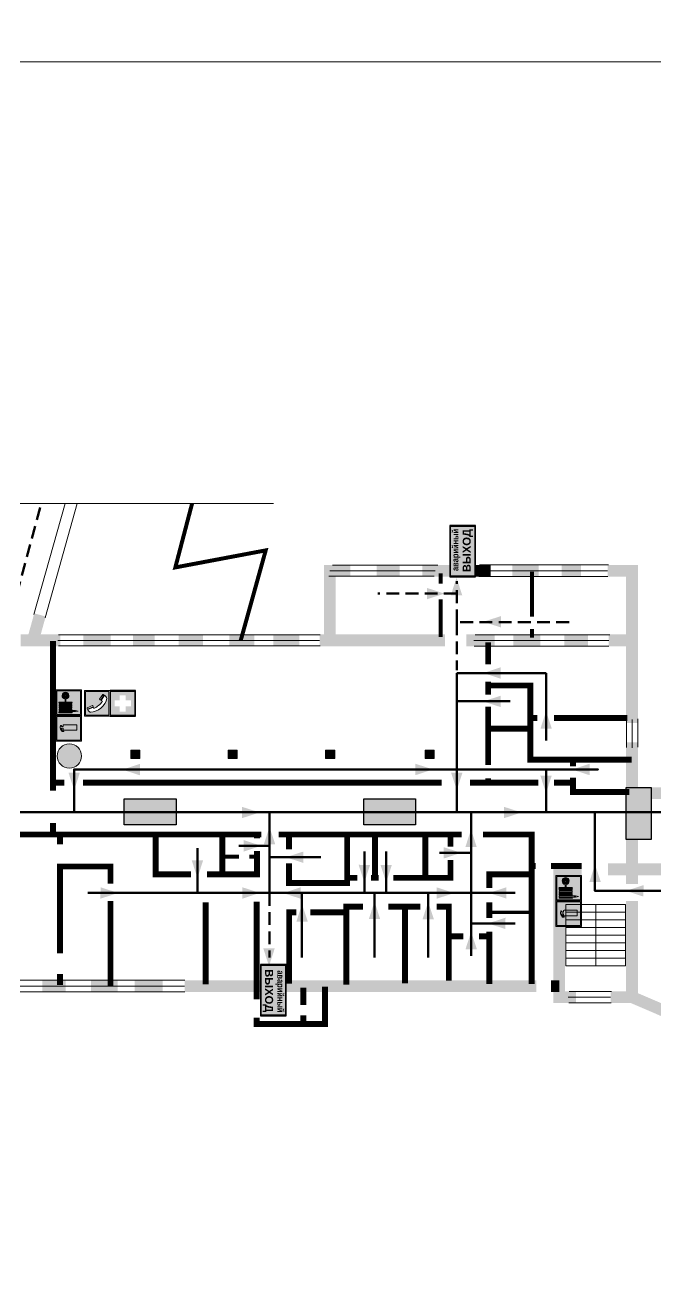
# Model space of a CAD drawing. Header units: millimetres. Extents: x 13114 to 67229, y 22859 to 38520.
# Drawn here: x 20548 to 20745, y 35961.5 to 36354.6 of the extents above; entities that cross this region are included whole.
import ezdxf

# ---------------------------------------------------------------- set-up
doc = ezdxf.new("R2010")
doc.units = ezdxf.units.MM
doc.linetypes.add('{ Wide Dash }', pattern=[12, 4, -2, 4, -2])
doc.layers.add('План_Штампы', color=7, linetype='Continuous')
doc.styles.add('обычный', font='arial.ttf')

# ---------------------------------------------------------------- blocks, each defined once
blk = doc.blocks.new('A$C32E8229D')
at = {"true_color": 0xffffff}
blk.add_hatch(color=7, dxfattribs=at).paths.add_polyline_path([(0, 0), (0, -8), (16, -8), (16, 0)])
h = blk.add_hatch(color=126)
h.paths.add_polyline_path([(0.2, -0.2), (15.8, -0.2), (15.8, -7.8), (0.2, -7.8)])
h.paths.add_polyline_path([(13.49, -2.05), (12.08, -2.05), (11.37, -2.63, 0.162397), (11.29, -2.84), (11.29, -3.63), (10.35, -3.63), (10.35, -4.05), (11.68, -4.05), (11.68, -3.48), (12.26, -4.28), (11.29, -5.1), (11.29, -6.78), (11.85, -6.78), (11.85, -5.44), (12.8, -4.64), (12.8, -5.94), (14.46, -5.94), (14.46, -5.39), (13.45, -5.39), (13.45, -3.97), (12.46, -2.59), (13.15, -2.59), (13.69, -3.34), (14.18, -3)], flags=16)
h.paths.add_polyline_path([(10.74, -1.82, 1), (11.8, -1.82, 1)], flags=16)
h.paths.add_polyline_path([(9.39, -3.59), (5.99, -3.59), (6.56, -3.03), (5.91, -3.03), (5.1, -3.83), (5.91, -4.64), (6.56, -4.64), (5.99, -4.09), (9.39, -4.09)], flags=16)
h.paths.add_polyline_path([(4.29, -1.08), (1.72, -1.08), (1.72, -6.6), (4.29, -6.6)], flags=16)
at = {"color": 126}
blk.add_lwpolyline([(16, -8), (0, -8), (0, 0), (16, 0)], close=True, dxfattribs=at)
blk = doc.blocks.new('A$C7B8C2D5B')
at = {"lineweight": 0}
h = blk.add_hatch(color=5, dxfattribs=at)
h.dxf.hatch_style = 1
h.paths.add_polyline_path([(1.4, -3.02, 1), (-2.11, -3.02, 1)])
at = {"color": 5, "lineweight": 0}
blk.add_circle((-0.36, -3.02), 1.75, dxfattribs=at)
blk = doc.blocks.new('A$C41C009D9')
at = {"true_color": 0xffffff}
blk.add_hatch(color=7, dxfattribs=at).paths.add_polyline_path([(0, 8), (-16, 8), (-16, 0), (0, 0)])
h = blk.add_hatch(color=126)
h.dxf.hatch_style = 1
h.paths.add_polyline_path([(-15.8, 7.8), (-15.8, 0.2), (-0.2, 0.2), (-0.2, 7.8)])
at = {"color": 126}
for points in [[(-16, 0), (0, 0), (0, 8), (-16, 8)], [(-16, 0), (0, 0), (0, 8), (-16, 8)], [(-15.8, 7.8), (-0.2, 7.8), (-0.2, 0.2), (-15.8, 0.2)]]:
    blk.add_lwpolyline(points, close=True, dxfattribs=at)
at = {"color": 7, "true_color": 0xffffff, "insert": (-15.8, 7.3), "char_height": 2.5, "width": 15.5999, "attachment_point": 1, "style": 'обычный'}
blk.add_mtext('\\pi1.6133;{\\fArial|b1|i0|c204|p34;\\H0.8x;\\W0.8;аварийный\\H1.25x;\\W1;\\P\\pi1.2327;ВЫХОД}', dxfattribs=at)
blk = doc.blocks.new('A$C18900ED3')
h = blk.add_hatch(color=126)
h.paths.add_polyline_path([(-0.18, -0.18), (-7.02, -0.18), (-7.02, -7.02), (-0.18, -7.02)])
h.paths.add_polyline_path([(-5.89, -4.46), (-5.89, -2.77), (-4.46, -2.77), (-4.46, -1.31), (-2.77, -1.31), (-2.77, -2.77), (-1.33, -2.77), (-1.33, -4.46), (-2.77, -4.46), (-2.77, -5.89), (-4.46, -5.89), (-4.46, -4.46)], flags=16)
at = {"color": 126}
for p, q in [((-7.2, 0), (-7.2, -7.2)), ((0, 0), (-7.2, 0)), ((0, -7.2), (0, 0)), ((-7.02, -7.02), (-7.02, -0.18)), ((-7.02, -0.18), (-0.18, -0.18)), ((-0.18, -0.18), (-0.18, -7.02)), ((-0.18, -7.02), (-7.02, -7.02)), ((-7.2, -7.2), (0, -7.2))]:
    blk.add_line(p, q, dxfattribs=at)
blk = doc.blocks.new('A$C456E1F9C')
at = {"lineweight": 5}
h = blk.add_hatch(color=242, dxfattribs=at)
h.paths.add_polyline_path([(0.51, -1.47), (0.51, -13.26), (12.29, -13.26), (12.29, -1.47)])
h.paths.add_polyline_path([(5.42, -4.95, -0.254479), (4.78, -5.4), (3.52, -2.53, -0.209735), (4.23, -2.4)], flags=16)
h.paths.add_polyline_path([(8.53, -8.6), (10.87, -10.17), (10.54, -10.76), (8.03, -9.13, -0.192251)], flags=16)
h.paths.add_polyline_path([(4.61, -5.49, 0.005518), (3.87, -5.72, 0.128647), (7.49, -10.01, 0.00809), (7.83, -9.33), (10.47, -10.97, -0.16736), (8.99, -12.25, -0.327862), (1.95, -3.95, -0.166952), (3.36, -2.62)], flags=16)
at = {"color": 242, "lineweight": 5}
for p, q in [((0, -13.77), (0, -0.97)), ((12.8, -0.97), (0, -0.97)), ((4.61, -5.49), (3.36, -2.62)), ((3.52, -2.53), (4.78, -5.4)), ((4.23, -2.4), (5.42, -4.95)), ((12.8, -13.77), (12.8, -0.97)), ((7.83, -9.33), (10.47, -10.97)), ((8.03, -9.13), (10.54, -10.76)), ((10.81, -10.12), (8.53, -8.6)), ((10.54, -10.76), (10.8, -10.3)), ((10.8, -10.3), (10.81, -10.12)), ((0, -13.77), (12.8, -13.77))]:
    blk.add_line(p, q, dxfattribs=at)
blk.add_lwpolyline([(0.51, -1.47), (12.29, -1.47), (12.29, -13.26), (0.51, -13.26)], close=True, dxfattribs=at)
for centre, radius, start, end in [((4.59, -5.34), 2.99, 114.28453, 152.19739), ((11.12, -3.31), 9.19, 183.99153, 256.60086), ((4.02, -3.27), 0.891, 76.32839, 123.70924), ((14.98, -39.1), 35.17, 107.14873, 108.41345), ((13.86, -0.94), 11.08, 205.55365, 234.87622), ((4.68, -4.59), 0.824, 276.9621, 334.07228), ((-13.31, 0.8), 23.44, 332.54871, 334.40268), ((8.94, -9.5), 0.989, 114.40924, 157.93883), ((7.87, -9.46), 3, 291.92908, 329.9329)]:
    blk.add_arc(centre, radius, start, end, dxfattribs=at)
blk = doc.blocks.new('A$C3AD82952')
at = {"true_color": 0xf5f5ff}
h = blk.add_hatch(color=7, dxfattribs=at)
h.dxf.hatch_style = 1
h.paths.add_polyline_path([(8.21, 8.73, 0.414214), (7.89, 9.05), (7.22, 9.05), (7.22, 9.92), (7.59, 9.92, 1), (7.57, 10.36), (7.22, 10.36), (7.22, 10.6), (6.43, 10.6), (6.43, 10.36), (6.01, 10.36), (4.74, 9.59), (4.74, 8.69), (4.98, 8.73), (4.98, 9.26), (6.12, 9.91), (6.43, 9.91), (6.43, 9.05), (5.76, 9.05, 0.414214), (5.44, 8.73), (5.44, 2.2), (8.21, 2.2)], flags=0)
h.paths.add_polyline_path([(12.8, 12.8), (0, 12.8), (0, 0), (12.8, 0)])
h.paths.add_polyline_path([(0.51, 12.29), (12.29, 12.29), (12.29, 0.51), (0.51, 0.51)], flags=16)
h.paths.add_polyline_path([(4.74, 9.59), (6.01, 10.36), (6.43, 10.36), (6.43, 10.6), (7.22, 10.6), (7.22, 10.36), (7.59, 10.36, -0.94586), (7.59, 9.92), (7.22, 9.92), (7.22, 9.05), (7.89, 9.05, -0.414214), (8.21, 8.73), (8.21, 2.2), (5.44, 2.2), (5.44, 8.73, -0.414214), (5.76, 9.05), (6.43, 9.05), (6.43, 9.91), (6.12, 9.91), (4.98, 9.26), (4.98, 8.73), (4.74, 8.69)], flags=0)
h = blk.add_hatch(color=242)
h.dxf.hatch_style = 1
h.paths.add_polyline_path([(12.29, 12.29), (0.51, 12.29), (0.51, 0.51), (12.29, 0.51)])
h.paths.add_polyline_path([(4.74, 8.69), (4.74, 9.59), (6.01, 10.36), (6.43, 10.36), (6.43, 10.6), (7.22, 10.6), (7.22, 10.36), (7.59, 10.36, -0.94586), (7.59, 9.92), (7.22, 9.92), (7.22, 9.05), (7.89, 9.05, -0.414214), (8.21, 8.73), (8.21, 2.2), (5.44, 2.2), (5.44, 8.73, -0.414214), (5.76, 9.05), (6.43, 9.05), (6.43, 9.91), (6.12, 9.91), (4.98, 9.26), (4.98, 8.73)], flags=16)
h = blk.add_hatch(color=7, dxfattribs=at)
h.dxf.hatch_style = 1
h.paths.add_polyline_path([(8.21, 8.73, 0.414214), (7.89, 9.05), (7.22, 9.05), (7.22, 9.92), (7.59, 9.92, 1), (7.57, 10.36), (7.22, 10.36), (7.22, 10.6), (6.43, 10.6), (6.43, 10.36), (6.01, 10.36), (4.74, 9.59), (4.74, 8.69), (4.98, 8.73), (4.98, 9.26), (6.12, 9.91), (6.43, 9.91), (6.43, 9.05), (5.76, 9.05, 0.414214), (5.44, 8.73), (5.44, 2.2), (8.21, 2.2)])
at = {"color": 242, "lineweight": 5}
for p, q in [((0, 0), (0, 12.8)), ((0, 12.8), (12.8, 12.8)), ((12.8, 0), (12.8, 12.8)), ((6.01, 10.36), (4.74, 9.59)), ((4.74, 9.59), (4.74, 8.69)), ((4.74, 8.69), (4.98, 8.73)), ((4.98, 9.26), (6.12, 9.91)), ((4.98, 8.73), (4.98, 9.26)), ((5.44, 2.2), (5.44, 8.73)), ((5.76, 9.05), (6.43, 9.05)), ((6.01, 10.36), (6.43, 10.36)), ((6.12, 9.91), (6.43, 9.91)), ((7.22, 10.6), (6.43, 10.6)), ((6.43, 10.6), (6.43, 10.36)), ((6.43, 9.91), (6.43, 9.05)), ((7.22, 10.36), (7.22, 10.6)), ((7.59, 10.36), (7.22, 10.36)), ((7.22, 9.05), (7.22, 9.92)), ((7.59, 9.92), (7.22, 9.92)), ((7.89, 9.05), (7.22, 9.05)), ((8.21, 2.2), (8.21, 8.73)), ((0, 0), (12.8, 0)), ((5.44, 2.2), (8.21, 2.2))]:
    blk.add_line(p, q, dxfattribs=at)
blk.add_lwpolyline([(0.51, 12.29), (12.29, 12.29), (12.29, 0.51), (0.51, 0.51)], close=True, dxfattribs=at)
for centre, radius, start, end in [((5.76, 8.73), 0.32, 90, 180), ((7.58, 10.14), 0.223, 273.18746, 86.81254), ((7.89, 8.73), 0.32, 0, 90)]:
    blk.add_arc(centre, radius, start, end, dxfattribs=at)
blk = doc.blocks.new('A$C37112FD5')
at = {"true_color": 0xf5f5ff}
h = blk.add_hatch(color=7, dxfattribs=at)
h.dxf.hatch_style = 1
h.paths.add_polyline_path([(12.8, -7.4), (0, -7.4), (0, -20.2), (12.8, -20.2)])
h.paths.add_polyline_path([(12.29, -7.91), (12.29, -19.69), (0.51, -19.69), (0.51, -7.91)], flags=16)
h.paths.add_polyline_path([(4.98, -9.04, -0.42597), (5.17, -9.22), (5.17, -12.25), (5.17, -15.29, -0.432244), (4.98, -15.47), (4.83, -15.47, -0.42597), (4.64, -15.29), (4.64, -12.25), (4.64, -9.22, -0.432244), (4.83, -9.04)], flags=0)
h.paths.add_polyline_path([(4.28, -9.22), (4.28, -12.25), (4.28, -15.29, -0.432244), (4.09, -15.47), (3.94, -15.47, -0.42597), (3.75, -15.29), (3.75, -12.25), (3.75, -9.22, -0.432244), (3.94, -9.04), (4.09, -9.04, -0.42597)], flags=0)
h.paths.add_polyline_path([(5.72, -9.04), (5.87, -9.04, -0.42597), (6.06, -9.22), (6.06, -12.25), (6.06, -15.29, -0.432244), (5.87, -15.47), (5.72, -15.47, -0.42597), (5.53, -15.29), (5.53, -12.25), (5.53, -9.22, -0.432244)], flags=0)
h.paths.add_polyline_path([(6.42, -8.9), (6.5, -8.9, -0.42597), (6.69, -9.08), (6.69, -12.03), (8.21, -12.03, -15.824349), (8.21, -12.47), (6.69, -12.47), (6.69, -15.42, -0.432244), (6.5, -15.6), (6.42, -15.6)], flags=0)
h.paths.add_polyline_path([(3.39, -9.22), (3.39, -12.25), (3.39, -15.29, -0.432244), (3.2, -15.47), (3.05, -15.47, -0.42597), (2.85, -15.29), (2.85, -12.25), (2.85, -9.22, -0.432244), (3.05, -9.04), (3.2, -9.04, -0.42597)], flags=0)
h.paths.add_polyline_path([(2.5, -9.22), (2.5, -16.71), (1.96, -16.71), (1.96, -9.22, -0.432244), (2.15, -9.04), (2.31, -9.04, -0.42597)], flags=0)
h.paths.add_polyline_path([(1.61, -8.9), (1.61, -15.6), (1.57, -15.6, -0.42597), (1.37, -15.42), (1.37, -12.03), (1.37, -9.09, -0.432244), (1.57, -8.9)], flags=0)
h.paths.add_polyline_path([(9.76, -10.81), (9.76, -12.03), (8.49, -12.03, -0.336371)], flags=0)
h.paths.add_polyline_path([(8.49, -12.47), (9.76, -12.47), (9.76, -13.7, -0.336371)], flags=0)
h.paths.add_polyline_path([(10.11, -10.81, -0.336371), (11.38, -12.03), (10.11, -12.03)], flags=0)
h.paths.add_polyline_path([(10.11, -12.47), (11.38, -12.47, -0.336371), (10.11, -13.7)], flags=0)
h.paths.add_polyline_path([(2.5, -16.84), (2.5, -17.05), (1.97, -17.05), (1.97, -16.84)], flags=0)
h.paths.add_polyline_path([(2.5, -17.24, -0.033778), (2.24, -18.6, -0.033778), (1.97, -17.24)], flags=0)
h = blk.add_hatch(color=242)
h.dxf.hatch_style = 1
h.paths.add_polyline_path([(12.29, -7.91), (0.51, -7.91), (0.51, -19.69), (12.29, -19.69)])
h.paths.add_polyline_path([(6.42, -15.6), (6.42, -8.9), (6.5, -8.9, -0.42597), (6.69, -9.08), (6.69, -12.03), (8.21, -12.03, -15.824349), (8.21, -12.47), (6.69, -12.47), (6.69, -15.42, -0.432244), (6.5, -15.6)], flags=16)
h.paths.add_polyline_path([(5.87, -15.47), (5.72, -15.47, -0.42597), (5.53, -15.29), (5.53, -12.25), (5.53, -9.22, -0.432244), (5.72, -9.04), (5.87, -9.04, -0.42597), (6.06, -9.22), (6.06, -12.25), (6.06, -15.29, -0.432244)], flags=16)
h.paths.add_polyline_path([(4.98, -15.47), (4.83, -15.47, -0.42597), (4.64, -15.29), (4.64, -12.25), (4.64, -9.22, -0.432244), (4.83, -9.04), (4.98, -9.04, -0.42597), (5.17, -9.22), (5.17, -12.25), (5.17, -15.29, -0.432244)], flags=16)
h.paths.add_polyline_path([(4.09, -15.47), (3.94, -15.47, -0.42597), (3.75, -15.29), (3.75, -12.25), (3.75, -9.22, -0.432244), (3.94, -9.04), (4.09, -9.04, -0.42597), (4.28, -9.22), (4.28, -12.25), (4.28, -15.29, -0.432244)], flags=16)
h.paths.add_polyline_path([(3.2, -15.47), (3.05, -15.47, -0.42597), (2.85, -15.29), (2.85, -12.25), (2.85, -9.22, -0.432244), (3.05, -9.04), (3.2, -9.04, -0.42597), (3.39, -9.22), (3.39, -12.25), (3.39, -15.29, -0.432244)], flags=16)
h.paths.add_polyline_path([(2.5, -17.05), (1.97, -17.05), (1.97, -16.84), (2.5, -16.84)], flags=16)
h.paths.add_polyline_path([(2.5, -17.24, -0.033778), (2.24, -18.6, -0.033778), (1.97, -17.24)], flags=16)
h.paths.add_polyline_path([(2.5, -16.71), (1.96, -16.71), (1.96, -9.22, -0.432244), (2.15, -9.04), (2.31, -9.04, -0.42597), (2.5, -9.22)], flags=16)
h.paths.add_polyline_path([(1.61, -15.6), (1.57, -15.6, -0.42597), (1.37, -15.42), (1.37, -12.03), (1.37, -9.09, -0.432244), (1.57, -8.9), (1.61, -8.9)], flags=16)
h.paths.add_polyline_path([(8.49, -12.47), (9.76, -12.47), (9.76, -13.7, -0.336371)], flags=0)
h.paths.add_polyline_path([(10.11, -13.7), (10.11, -12.47), (11.38, -12.47, -0.336371)], flags=0)
h.paths.add_polyline_path([(8.49, -12.03, -0.336371), (9.76, -10.81), (9.76, -12.03)], flags=0)
h.paths.add_polyline_path([(10.11, -12.03), (10.11, -10.81, -0.336371), (11.38, -12.03)], flags=0)
h = blk.add_hatch(color=7, dxfattribs=at)
h.dxf.hatch_style = 1
h.paths.add_polyline_path([(1.61, -8.9), (1.57, -8.9, 0.432244), (1.37, -9.09), (1.37, -12.03), (1.37, -15.42, 0.42597), (1.57, -15.6), (1.61, -15.6)])
h.paths.add_polyline_path([(2.5, -9.22, 0.42597), (2.31, -9.04), (2.15, -9.04, 0.432244), (1.96, -9.22), (1.96, -16.71), (2.5, -16.71)])
h.paths.add_polyline_path([(2.5, -16.84), (1.97, -16.84), (1.97, -17.05), (2.5, -17.05)])
h.paths.add_polyline_path([(2.5, -17.24), (1.97, -17.24, 0.033778), (2.24, -18.6, 0.033778)])
h.paths.add_polyline_path([(3.39, -12.25), (3.39, -9.22, 0.42597), (3.2, -9.04), (3.05, -9.04, 0.432244), (2.85, -9.22), (2.85, -12.25), (2.85, -15.29, 0.42597), (3.05, -15.47), (3.2, -15.47, 0.432244), (3.39, -15.29)])
h.paths.add_polyline_path([(4.28, -12.25), (4.28, -9.22, 0.42597), (4.09, -9.04), (3.94, -9.04, 0.432244), (3.75, -9.22), (3.75, -12.25), (3.75, -15.29, 0.42597), (3.94, -15.47), (4.09, -15.47, 0.432244), (4.28, -15.29)])
h.paths.add_polyline_path([(5.17, -12.25), (5.17, -9.22, 0.42597), (4.98, -9.04), (4.83, -9.04, 0.432244), (4.64, -9.22), (4.64, -12.25), (4.64, -15.29, 0.42597), (4.83, -15.47), (4.98, -15.47, 0.432244), (5.17, -15.29)])
h.paths.add_polyline_path([(6.06, -12.25), (6.06, -9.22, 0.42597), (5.87, -9.04), (5.72, -9.04, 0.432244), (5.53, -9.22), (5.53, -12.25), (5.53, -15.29, 0.42597), (5.72, -15.47), (5.87, -15.47, 0.432244), (6.06, -15.29)])
h.paths.add_polyline_path([(6.69, -12.47), (8.21, -12.47, 15.824349), (8.21, -12.03), (6.69, -12.03), (6.69, -9.08, 0.42597), (6.5, -8.9), (6.42, -8.9), (6.42, -15.6), (6.5, -15.6, 0.432244), (6.69, -15.42)])
h.paths.add_polyline_path([(8.49, -12.47), (9.76, -12.47), (9.76, -13.7, -0.336371)], flags=16)
h.paths.add_polyline_path([(8.49, -12.03, -0.336371), (9.76, -10.81), (9.76, -12.03)], flags=16)
h.paths.add_polyline_path([(10.11, -12.47), (11.38, -12.47, -0.336371), (10.11, -13.7)], flags=16)
h.paths.add_polyline_path([(10.11, -12.03), (10.11, -10.81, -0.336371), (11.38, -12.03)], flags=16)
h = blk.add_hatch(color=242)
h.dxf.hatch_style = 1
h.paths.add_polyline_path([(9.76, -10.81, 0.336371), (8.49, -12.03), (9.76, -12.03)])
h.paths.add_polyline_path([(10.11, -10.81), (10.11, -12.03), (11.38, -12.03, 0.336371)])
h.paths.add_polyline_path([(11.38, -12.47), (10.11, -12.47), (10.11, -13.7, 0.336371)])
h.paths.add_polyline_path([(9.76, -12.47), (8.49, -12.47, 0.336371), (9.76, -13.7)])
at = {"color": 242, "lineweight": 5}
for p, q in [((0, -20.2), (0, -7.4)), ((0, -7.4), (12.8, -7.4)), ((1.37, -12.03), (1.37, -9.08)), ((1.37, -12.03), (1.37, -15.42)), ((1.57, -8.9), (1.61, -8.9)), ((1.61, -8.9), (1.61, -15.6)), ((1.96, -16.71), (1.96, -9.22)), ((2.15, -9.04), (2.31, -9.04)), ((2.5, -16.71), (2.5, -9.22)), ((2.85, -12.25), (2.85, -9.22)), ((2.85, -12.25), (2.85, -15.29)), ((3.05, -9.04), (3.2, -9.04)), ((3.39, -12.25), (3.39, -9.22)), ((3.39, -12.25), (3.39, -15.29)), ((3.75, -12.25), (3.75, -9.22)), ((3.75, -12.25), (3.75, -15.29)), ((3.94, -9.04), (4.09, -9.04)), ((4.28, -12.25), (4.28, -9.22)), ((4.28, -12.25), (4.28, -15.29)), ((4.64, -12.25), (4.64, -9.22)), ((4.64, -12.25), (4.64, -15.29)), ((4.83, -9.04), (4.98, -9.04)), ((5.17, -12.25), (5.17, -9.22)), ((5.17, -12.25), (5.17, -15.29)), ((5.53, -12.25), (5.53, -9.22)), ((5.53, -12.25), (5.53, -15.29)), ((5.72, -9.04), (5.87, -9.04)), ((6.06, -12.25), (6.06, -9.22)), ((6.06, -12.25), (6.06, -15.29)), ((6.42, -8.9), (6.42, -15.6)), ((6.5, -8.9), (6.42, -8.9)), ((6.69, -12.03), (6.69, -9.08)), ((8.21, -12.03), (6.69, -12.03)), ((8.21, -12.47), (6.69, -12.47)), ((6.69, -12.47), (6.69, -15.42)), ((9.76, -12.03), (8.49, -12.03)), ((9.76, -12.47), (8.49, -12.47)), ((9.76, -10.81), (9.76, -12.03)), ((9.76, -12.47), (9.76, -13.7)), ((10.11, -10.81), (10.11, -12.03)), ((11.38, -12.03), (10.11, -12.03)), ((11.38, -12.47), (10.11, -12.47)), ((10.11, -12.47), (10.11, -13.7)), ((12.8, -20.2), (12.8, -7.4)), ((1.57, -15.6), (1.61, -15.6)), ((1.96, -16.71), (2.5, -16.71)), ((1.97, -16.84), (2.5, -16.84)), ((1.97, -17.05), (1.97, -16.84)), ((2.5, -17.05), (1.97, -17.05)), ((1.97, -17.24), (2.5, -17.24)), ((2.5, -16.84), (2.5, -17.05)), ((3.05, -15.47), (3.2, -15.47)), ((3.94, -15.47), (4.09, -15.47)), ((4.83, -15.47), (4.98, -15.47)), ((5.72, -15.47), (5.87, -15.47)), ((6.42, -15.6), (6.5, -15.6)), ((0, -20.2), (12.8, -20.2))]:
    blk.add_line(p, q, dxfattribs=at)
blk.add_lwpolyline([(0.51, -7.91), (12.29, -7.91), (12.29, -19.69), (0.51, -19.69)], close=True, dxfattribs=at)
for centre, radius, start, end in [((1.56, -9.09), 0.182, 87.10267, 180.60715), ((2.15, -9.22), 0.182, 87.10267, 180.60715), ((2.32, -9.22), 0.182, 359.39285, 92.89733), ((3.04, -9.22), 0.182, 87.10267, 180.60715), ((3.21, -9.22), 0.182, 359.39285, 92.89733), ((3.93, -9.22), 0.182, 87.10267, 180.60715), ((4.1, -9.22), 0.182, 359.39285, 92.89733), ((4.82, -9.22), 0.182, 87.10267, 180.60715), ((4.99, -9.22), 0.182, 359.39285, 92.89733), ((5.71, -9.22), 0.182, 87.10267, 180.60715), ((5.88, -9.22), 0.182, 359.39285, 92.89733), ((6.51, -9.09), 0.182, 359.39285, 92.89733), ((9.93, -12.25), 1.74, 187.23185, 172.76815), ((9.93, -12.25), 1.46, 96.99266, 171.35851), ((9.93, -12.25), 1.46, 188.64149, 263.00734), ((9.93, -12.25), 1.46, 8.64149, 83.00734), ((9.93, -12.25), 1.46, 276.99266, 351.35851), ((1.56, -15.42), 0.182, 179.39285, 272.89733), ((12.17, -15.98), 10.27, 187.04098, 194.7793), ((-7.7, -15.98), 10.27, 345.2207, 352.95902), ((3.04, -15.29), 0.182, 179.39285, 272.89733), ((3.21, -15.29), 0.182, 267.10267, 0.60715), ((3.93, -15.29), 0.182, 179.39285, 272.89733), ((4.1, -15.29), 0.182, 267.10267, 0.60715), ((4.82, -15.29), 0.182, 179.39285, 272.89733), ((4.99, -15.29), 0.182, 267.10267, 0.60715), ((5.71, -15.29), 0.182, 179.39285, 272.89733), ((5.88, -15.29), 0.182, 267.10267, 0.60715), ((6.51, -15.42), 0.182, 267.10267, 0.60715)]:
    blk.add_arc(centre, radius, start, end, dxfattribs=at)
blk = doc.blocks.new('A$C7B4425F7')
at = {"true_color": 0xffffff}
blk.add_hatch(color=7, dxfattribs=at).paths.add_polyline_path([(0, 0), (-16, 0), (-16, -8), (0, -8)])
h = blk.add_hatch(color=126)
h.paths.add_polyline_path([(-0.2, -0.2), (-15.8, -0.2), (-15.8, -7.8), (-0.2, -7.8)])
h.paths.add_polyline_path([(-11.76, -2.03), (-11.76, -3.66), (-11.17, -3.66, -0.568275), (-11.17, -6.18), (-12.58, -6.18), (-12.58, -2.03)], flags=16)
h.paths.add_polyline_path([(-13.33, -4.12, -0.495768), (-13.59, -6.18), (-15.03, -6.18), (-15.03, -2.03), (-13.59, -2.03, -0.487973)], flags=16)
h.paths.add_polyline_path([(-10.25, -2.03), (-9.48, -2.03), (-9.48, -6.18), (-10.25, -6.18)], flags=16)
h.paths.add_polyline_path([(-13.84, -3.69), (-14.24, -3.69), (-14.24, -3.03), (-13.9, -3.03, -0.692621)], flags=0)
h.paths.add_polyline_path([(-9.15, -2.03), (-8.4, -2.03), (-8.04, -3.07), (-7.68, -2.03), (-6.93, -2.03), (-7.64, -4.1), (-6.93, -6.18), (-7.68, -6.18), (-8.04, -5.14), (-8.4, -6.18), (-9.15, -6.18), (-8.44, -4.1)], flags=16)
h.paths.add_polyline_path([(-11.76, -4.46), (-11.42, -4.46, -0.692621), (-11.36, -5.12), (-11.76, -5.12)], flags=0)
h.paths.add_polyline_path([(-13.9, -5.2), (-14.24, -5.2), (-14.24, -4.55), (-13.84, -4.55, -0.708038)], flags=0)
edge = h.paths.add_edge_path(flags=16)
edge.add_ellipse((-5.51, -4.08), major_axis=(0, 2.05), ratio=0.586184, start_angle=0, end_angle=360)
edge = h.paths.add_edge_path(flags=0)
edge.add_ellipse((-5.51, -4.08), major_axis=(0, 1.14), ratio=0.454828, start_angle=0, end_angle=360)
h.paths.add_polyline_path([(-4.13, -4.96, 0.377264), (-3.48, -4.52, 0.0555), (-3.16, -2.03), (-1.66, -2.03), (-1.66, -4.96), (-0.96, -4.96), (-0.96, -7.01), (-1.75, -7.01), (-1.75, -6.18), (-3.3, -6.18), (-3.3, -7.02), (-4.13, -7.02)], flags=16)
h.paths.add_polyline_path([(-2.73, -2.91), (-2.28, -2.91), (-2.28, -4.96), (-3.05, -4.96, 0.079136)], flags=0)
at = {"color": 126}
blk.add_lwpolyline([(-16, -8), (0, -8), (0, 0), (-16, 0)], close=True, dxfattribs=at)

msp = doc.modelspace()

# ---------------------------------------------------------------- hatches: boundary and pattern name
at = {"lineweight": 0}
h = msp.add_hatch(color=256, dxfattribs=at)
h.dxf.hatch_style = 1
h.paths.add_polyline_path([(20581.01, 36125.64), (20583.89, 36125.64), (20583.89, 36128.24), (20581.01, 36128.24)])
h = msp.add_hatch(color=256, dxfattribs=at)
h.dxf.hatch_style = 1
h.paths.add_polyline_path([(20611.41, 36125.64), (20614.28, 36125.64), (20614.28, 36128.24), (20611.41, 36128.24)])
h = msp.add_hatch(color=256, dxfattribs=at)
h.dxf.hatch_style = 1
h.paths.add_polyline_path([(20641.83, 36125.64), (20644.71, 36125.64), (20644.71, 36128.24), (20641.83, 36128.24)])
h = msp.add_hatch(color=256, dxfattribs=at)
h.dxf.hatch_style = 1
h.paths.add_polyline_path([(20672.93, 36125.64), (20675.8, 36125.64), (20675.8, 36128.24), (20672.93, 36128.24)])

# ---------------------------------------------------------------- linework, layer by layer
at = {"color": 5, "lineweight": 0}
for points in [[(20346.69, 36343.23), (20946.69, 36343.23), (20946.69, 36738.23), (20346.69, 36738.23)], [(20346.69, 35948.23), (20946.69, 35948.23), (20946.69, 36343.23), (20346.69, 36343.23)]]:
    msp.add_lwpolyline(points, close=True, dxfattribs=at)
at = {"lineweight": 0}
for points in [[(20625.63, 36205.22), (20462.88, 36205.22)], [(20560.49, 36205.22), (20550.77, 36170.53)], [(20564.25, 36205.22), (20554.26, 36169.54)], [(20676.96, 36186), (20644.05, 36186)], [(20730.26, 36186.04), (20689.95, 36186.04)], [(20675.78, 36182.54), (20642.87, 36182.54)], [(20676.11, 36184.23), (20643.2, 36184.23)], [(20729.95, 36184.23), (20689.64, 36184.23)], [(20730.07, 36182.43), (20689.76, 36182.43)], [(20639.99, 36162.49), (20558.2, 36162.49)], [(20640.23, 36164.26), (20558.43, 36164.26)], [(20730.34, 36162.49), (20688.19, 36162.49)], [(20730.34, 36162.49), (20688.19, 36162.49)], [(20730.7, 36164.26), (20688.55, 36164.26)], [(20640.21, 36160.75), (20558.42, 36160.75)], [(20730.39, 36160.71), (20688.24, 36160.71)], [(20735.84, 36137.94), (20735.84, 36129.03)], [(20737.61, 36137.8), (20737.61, 36128.88)], [(20739.36, 36138.02), (20739.36, 36129.1)], [(20597.9, 36056.33), (20500.93, 36056.33)], [(20597.81, 36054.51), (20500.85, 36054.51)], [(20597.89, 36052.7), (20500.92, 36052.7)], [(20731.19, 36052.81), (20717.94, 36052.81)], [(20730.88, 36051.07), (20717.63, 36051.07)], [(20731.07, 36049.3), (20717.82, 36049.3)]]:
    msp.add_lwpolyline(points, dxfattribs=at)
at = {"color": 126, "linetype": '{ Wide Dash }', "lineweight": 100, "true_color": 0x008754}
for points in [[(20542.28, 36165.39), (20553.05, 36205.22)], [(20717.94, 36168.16), (20682.85, 36168.16), (20682.85, 36180.94)], [(20682.85, 36177.12), (20658.24, 36177.12)], [(20682.85, 36168.16), (20682.85, 36153.21)], [(20624.33, 36083.6), (20624.33, 36063.46)]]:
    msp.add_lwpolyline(points, dxfattribs=at)
at = {"lineweight": 0}
for points, const_width in [([(20615.37, 36162.49), (20623.17, 36190.6), (20594.94, 36185.28), (20600.17, 36205.22)], 1.24), ([(20649.59, 36184.23), (20643.2, 36184.23), (20643.2, 36162.49), (20639.99, 36162.49), (20679.19, 36162.49)], 3.71), ([(20665.04, 36184.23), (20657.83, 36184.23)], 3.71), ([(20682.35, 36184.23), (20672.05, 36184.23)], 3.71), ([(20693.48, 36184.23), (20688.63, 36184.23)], 3.71), ([(20708.41, 36184.23), (20700.17, 36184.23)], 3.71), ([(20721.6, 36184.23), (20715.63, 36184.23)], 3.71), ([(20737.61, 36136.72), (20737.61, 36184.23), (20729.95, 36184.23)], 3.71), ([(20677.85, 36180.22), (20677.85, 36183.43)], 1.24), ([(20706.3, 36183.91), (20706.3, 36169.9)], 1.24), ([(20677.85, 36163.59), (20677.85, 36175.3)], 1.24), ([(20550.45, 36162.49), (20552.67, 36170.44)], 3.71), ([(20706.3, 36166.08), (20706.3, 36163.29)], 1.24), ([(20559.06, 36162.49), (20546.66, 36162.49)], 3.71), ([(20556.75, 36118.07), (20556.75, 36162.31)], 1.85), ([(20574.76, 36162.49), (20566.17, 36162.49)], 3.71), ([(20588.49, 36162.49), (20581.71, 36162.49)], 3.71), ([(20603.53, 36162.49), (20595.93, 36162.49)], 3.71), ([(20619.57, 36162.49), (20611.8, 36162.49)], 3.71), ([(20633.63, 36162.49), (20625.53, 36162.49)], 3.71), ([(20685.79, 36162.49), (20694.66, 36162.49)], 3.71), ([(20692.66, 36154.96), (20692.66, 36161.92)], 1.85), ([(20700.54, 36162.49), (20708.99, 36162.49)], 3.71), ([(20716.42, 36162.49), (20723.84, 36162.49)], 3.71), ([(20737.61, 36162.49), (20730.34, 36162.49)], 3.71), ([(20719.16, 36123.12), (20719.16, 36125.26), (20737.44, 36125.26), (20705.85, 36125.26), (20705.85, 36148.39), (20692.66, 36148.39), (20692.66, 36149.63), (20692.66, 36145.52)], 1.85), ([(20692.66, 36141.81), (20692.66, 36123.52)], 1.85), ([(20705.85, 36138.28), (20708.01, 36138.28)], 1.85), ([(20713.21, 36138.28), (20736.11, 36138.28)], 1.85), ([(20705.85, 36134.94), (20692.66, 36134.94)], 1.85), ([(20737.61, 36108.53), (20737.61, 36130.6)], 3.71), ([(20560.29, 36118.07), (20556.75, 36118.07), (20556.75, 36115.51)], 1.85), ([(20678.12, 36118.07), (20566.1, 36118.07)], 1.85), ([(20692.66, 36119.41), (20692.66, 36118.07), (20686.96, 36118.07), (20708.37, 36118.07)], 1.85), ([(20719.16, 36118.07), (20713.26, 36118.07)], 1.85), ([(20736.75, 36115.14), (20719.16, 36115.14), (20719.16, 36119.61)], 1.85), ([(20750.39, 36111.72), (20750.39, 36114.79), (20737.61, 36114.79)], 3.71), ([(20556.75, 36105.41), (20556.75, 36102.24)], 1.85), ([(20737.61, 36091), (20737.61, 36103.64)], 3.71), ([(20621.76, 36101.86), (20493.69, 36101.86), (20493.69, 36089.66)], 1.85), ([(20558.94, 36101.86), (20558.94, 36098.75)], 1.85), ([(20599.82, 36089.43), (20588.82, 36089.43), (20588.82, 36101.86)], 1.85), ([(20609.62, 36089.43), (20609.62, 36101.86)], 1.85), ([(20620.42, 36101.86), (20620.42, 36100.63)], 1.85), ([(20684.34, 36101.86), (20627.25, 36101.86)], 1.85), ([(20651.84, 36088.32), (20648.61, 36088.32), (20648.61, 36101.86), (20648.61, 36086.73), (20630.41, 36086.73), (20630.41, 36092.83)], 1.85), ([(20630.41, 36101.86), (20630.41, 36097.28)], 1.85), ([(20657.33, 36088.32), (20657.33, 36101.86)], 1.85), ([(20673, 36088.32), (20673, 36101.86)], 1.85), ([(20680.89, 36101.86), (20680.89, 36098.1)], 1.85), ([(20707.54, 36092.01), (20706.28, 36092.01), (20706.28, 36055.21), (20706.28, 36101.86), (20691.06, 36101.86)], 1.85), ([(20620.42, 36096.74), (20620.42, 36089.43), (20604.79, 36089.43)], 1.85), ([(20574.69, 36086.49), (20574.69, 36091.86), (20558.94, 36091.86), (20558.94, 36092.76), (20558.94, 36064.8)], 1.85), ([(20680.89, 36093.94), (20680.89, 36088.32), (20663.08, 36088.32)], 1.85), ([(20721.83, 36092.01), (20712.29, 36092.01)], 1.85), ([(20720.13, 36051.07), (20714.85, 36051.07), (20714.85, 36091), (20721.83, 36091)], 3.71), ([(20730.12, 36091), (20737.61, 36091), (20737.61, 36086.41)], 3.71), ([(20737.61, 36051.07), (20771.11, 36036.69), (20771.11, 36091), (20768.48, 36091)], 3.71), ([(20752.75, 36091), (20737.61, 36091)], 3.71), ([(20658.48, 36088.32), (20656.07, 36088.32)], 1.85), ([(20706.28, 36089.41), (20692.99, 36089.41), (20692.99, 36085.16)], 1.85), ([(20574.69, 36054.49), (20574.69, 36081.06)], 1.85), ([(20604.45, 36055.05), (20604.45, 36080.68)], 1.85), ([(20620.31, 36050.37), (20620.31, 36080.88)], 1.85), ([(20653.59, 36079.31), (20648.38, 36079.31), (20648.38, 36054.98), (20648.38, 36077.59), (20637.1, 36077.59)], 1.85), ([(20671.49, 36079.31), (20661.45, 36079.31)], 1.85), ([(20666.66, 36079.31), (20666.66, 36055.37)], 1.85), ([(20684.86, 36070.05), (20680.38, 36070.05), (20680.38, 36056.23), (20680.38, 36079.31), (20676.55, 36079.31)], 1.85), ([(20692.99, 36080.72), (20692.99, 36075.82)], 1.85), ([(20737.61, 36081.12), (20737.61, 36051.07), (20730.88, 36051.07)], 3.71), ([(20632.75, 36077.59), (20630.5, 36077.59), (20630.5, 36055.24)], 1.85), ([(20705.76, 36077.55), (20693.74, 36077.55)], 1), ([(20692.99, 36071.51), (20692.99, 36055.17), (20692.99, 36070.05), (20689.79, 36070.05)], 1.85), ([(20560.71, 36054.51), (20553.41, 36054.51)], 3.71), ([(20558.94, 36058.34), (20558.94, 36054.89)], 1.85), ([(20576.92, 36054.51), (20568.65, 36054.51)], 3.71), ([(20590.95, 36054.51), (20582.25, 36054.51)], 3.71), ([(20622.57, 36054.51), (20597.81, 36054.51)], 3.71), ([(20707.72, 36054.51), (20628.44, 36054.51)], 3.71), ([(20714.85, 36054.51), (20712.25, 36054.51)], 3.71), ([(20641.66, 36054.37), (20641.66, 36042.7), (20620.31, 36042.7), (20620.31, 36044.63)], 1.85), ([(20634.92, 36048.63), (20634.92, 36053.98)], 1.85), ([(20634.92, 36042.7), (20634.92, 36045.41)], 1.85)]:
    msp.add_lwpolyline(points, dxfattribs=dict(at, const_width=const_width))
at = {"color": 126, "lineweight": 100, "true_color": 0x008754}
for points in [[(20682.85, 36152.3), (20710.73, 36152.3)], [(20699.55, 36143.48), (20682.85, 36143.48), (20682.85, 36152.3)], [(20710.73, 36152.3), (20710.73, 36131.26)], [(20699.55, 36122.17), (20726.99, 36122.17), (20682.85, 36122.17), (20682.85, 36143.48)], [(20682.85, 36122.17), (20563.33, 36122.17), (20563.33, 36108.83)], [(20563.33, 36122.17), (20563.33, 36122.17)], [(20682.85, 36108.83), (20682.85, 36122.17)], [(20710.74, 36108.83), (20710.74, 36122.17)], [(20754.87, 36108.83), (20458.83, 36108.83), (20458.83, 36086.53), (20424.08, 36086.53)], [(20687.33, 36108.83), (20687.33, 36083.6), (20624.33, 36083.6), (20624.33, 36108.83)], [(20747.08, 36084.24), (20726, 36084.24), (20726, 36108.83)], [(20601.91, 36083.6), (20601.91, 36097.63)], [(20624.33, 36098.34), (20614.76, 36098.34)], [(20653.99, 36083.6), (20653.99, 36096.55)], [(20660.82, 36083.6), (20660.82, 36096.55)], [(20677.43, 36096.16), (20687.33, 36096.16)], [(20624.33, 36094.74), (20640.39, 36094.74)], [(20624.33, 36083.6), (20567.59, 36083.6)], [(20634.5, 36083.6), (20634.5, 36063.46)], [(20657.1, 36083.6), (20657.1, 36063.46)], [(20673.9, 36083.6), (20673.9, 36063.46)], [(20687.33, 36083.6), (20701.04, 36083.6)], [(20701.04, 36074.07), (20687.33, 36074.07), (20687.33, 36083.6), (20687.33, 36063.94)]]:
    msp.add_lwpolyline(points, dxfattribs=at)
at = {"lineweight": 0}
for points in [[(20583.89, 36125.64), (20581.01, 36125.64), (20581.01, 36128.24), (20583.89, 36128.24)], [(20614.28, 36125.64), (20611.41, 36125.64), (20611.41, 36128.24), (20614.28, 36128.24)], [(20644.71, 36125.64), (20641.83, 36125.64), (20641.83, 36128.24), (20644.71, 36128.24)], [(20675.8, 36125.64), (20672.93, 36125.64), (20672.93, 36128.24), (20675.8, 36128.24)], [(20726.25, 36079.98), (20716.95, 36079.98), (20716.95, 36077.59), (20726.25, 36077.59)], [(20735.54, 36079.98), (20726.25, 36079.98), (20726.25, 36077.59), (20735.54, 36077.59)], [(20726.25, 36077.59), (20716.95, 36077.59), (20716.95, 36075.19), (20726.25, 36075.19)], [(20735.54, 36077.59), (20726.25, 36077.59), (20726.25, 36075.19), (20735.54, 36075.19)], [(20726.25, 36075.19), (20716.95, 36075.19), (20716.95, 36072.79), (20726.25, 36072.79)], [(20726.25, 36072.79), (20716.95, 36072.79), (20716.95, 36070.4), (20726.25, 36070.4)], [(20735.54, 36075.19), (20726.25, 36075.19), (20726.25, 36072.79), (20735.54, 36072.79)], [(20735.54, 36072.79), (20726.25, 36072.79), (20726.25, 36070.4), (20735.54, 36070.4)], [(20726.25, 36070.4), (20716.95, 36070.4), (20716.95, 36068), (20726.25, 36068)], [(20726.25, 36068), (20716.95, 36068), (20716.95, 36065.6), (20726.25, 36065.6)], [(20735.54, 36070.4), (20726.25, 36070.4), (20726.25, 36068), (20735.54, 36068)], [(20735.54, 36068), (20726.25, 36068), (20726.25, 36065.6), (20735.54, 36065.6)], [(20726.25, 36065.6), (20716.95, 36065.6), (20716.95, 36063.21), (20726.25, 36063.21)], [(20735.54, 36065.6), (20726.25, 36065.6), (20726.25, 36063.21), (20735.54, 36063.21)], [(20726.25, 36063.21), (20716.95, 36063.21), (20716.95, 36060.81), (20726.25, 36060.81)], [(20735.54, 36063.21), (20726.25, 36063.21), (20726.25, 36060.81), (20735.54, 36060.81)]]:
    msp.add_lwpolyline(points, close=True, dxfattribs=at)
at = {"lineweight": 0, "const_width": 1.24, "elevation": 1.24}
for points in [[(20609.62, 36094.93), (20614.79, 36094.93)], [(20620.42, 36094.93), (20618.01, 36094.93)]]:
    msp.add_lwpolyline(points, dxfattribs=at)
at = {"layer": 'План_Штампы', "color": 126, "true_color": 0x008754}
for points in [[(20684.57, 36176.57), (20681, 36176.58), (20682.77, 36182.05)], [(20673.52, 36175.32), (20673.53, 36178.88), (20679, 36177.11)], [(20696.65, 36170.09), (20696.64, 36166.52), (20691.17, 36168.29)], [(20696.61, 36154.09), (20696.6, 36150.52), (20691.13, 36152.29)], [(20696.59, 36145.22), (20696.58, 36141.65), (20691.11, 36143.42)], [(20712.54, 36134.87), (20708.98, 36134.88), (20710.75, 36140.35)], [(20583.87, 36123.92), (20583.86, 36120.36), (20578.39, 36122.12)], [(20669.94, 36120.39), (20669.95, 36123.95), (20675.42, 36122.19)], [(20724.35, 36123.95), (20724.34, 36120.39), (20718.87, 36122.15)], [(20561.55, 36121.2), (20565.12, 36121.2), (20563.35, 36115.72)], [(20681.06, 36121.2), (20684.63, 36121.19), (20682.86, 36115.72)], [(20708.94, 36120.29), (20712.51, 36120.28), (20710.74, 36114.81)], [(20615.76, 36106.95), (20615.77, 36110.51), (20621.24, 36108.75)], [(20697.6, 36106.95), (20697.61, 36110.51), (20703.08, 36108.75)], [(20626.15, 36098.76), (20622.59, 36098.77), (20624.36, 36104.24)], [(20689.1, 36097.92), (20685.53, 36097.93), (20687.3, 36103.4)], [(20616.31, 36096.53), (20616.32, 36100.1), (20621.79, 36098.33)], [(20634.97, 36096.55), (20634.96, 36092.98), (20629.49, 36094.75)], [(20678.72, 36094.34), (20678.73, 36097.91), (20684.2, 36096.14)], [(20600.06, 36093.78), (20603.62, 36093.77), (20601.85, 36088.3)], [(20652.19, 36092.39), (20655.76, 36092.38), (20653.99, 36086.91)], [(20659.01, 36092.38), (20662.58, 36092.38), (20660.81, 36086.9)], [(20727.84, 36087.01), (20724.27, 36087.02), (20726.04, 36092.49)], [(20571.56, 36081.81), (20571.57, 36085.38), (20577.04, 36083.61)], [(20615.86, 36081.82), (20615.87, 36085.39), (20621.34, 36083.62)], [(20634.11, 36085.37), (20634.1, 36081.8), (20628.63, 36083.57)], [(20676.55, 36081.79), (20676.56, 36085.36), (20682.03, 36083.59)], [(20698.38, 36085.4), (20698.38, 36081.83), (20692.9, 36083.6)], [(20741.18, 36086.04), (20741.17, 36082.47), (20735.7, 36084.24)], [(20636.32, 36074.63), (20632.75, 36074.64), (20634.52, 36080.11)], [(20658.94, 36075.43), (20655.38, 36075.44), (20657.14, 36080.91)], [(20675.71, 36075.36), (20672.15, 36075.37), (20673.91, 36080.84)], [(20698.07, 36075.89), (20698.06, 36072.33), (20692.59, 36074.09)], [(20689.13, 36066), (20685.57, 36066), (20687.33, 36071.48)], [(20622.42, 36066.27), (20625.98, 36066.26), (20624.21, 36060.79)]]:
    msp.add_solid(points, dxfattribs=at)

# ---------------------------------------------------------------- block references
for p, rotation in [((20688.67, 36198.36), 90), ((20621.51, 36045.24), 270)]:
    msp.add_blockref('A$C41C009D9', p, dxfattribs=dict(rotation=rotation))
for name, p, xscale, yscale, zscale, rotation in [('A$C37112FD5', (20552.97, 36139.03), 0.6249984004534781, 0.6249984004534781, 0.6249984004534781, 90), ('A$C456E1F9C', (20565.93, 36138.8), 0.625, 0.625, 0.625, 90), ('A$C3AD82952', (20565.59, 36131.03), 0.625, 0.625, 0.625, 90), ('A$C7B8C2D5B', (20561.06, 36119.8), 2.177419353276491, 2.177419353276491, 2.177419353276491, 180), ('A$C37112FD5', (20709.21, 36081.1), 0.6249984004534781, 0.6249984004534781, 0.6249984004534781, 90), ('A$C3AD82952', (20721.83, 36073.1), 0.625, 0.625, 0.625, 90)]:
    msp.add_blockref(name, p, dxfattribs=dict(xscale=xscale, yscale=yscale, zscale=zscale, rotation=rotation))
at = {"xscale": 1.111111111007631, "yscale": 1.111111111007631, "zscale": 1.111111111007631}
msp.add_blockref('A$C18900ED3', (20582.54, 36146.8), dxfattribs=at)
at = {"layer": 'План_Штампы', "rotation": 90}
msp.add_blockref('A$C7B4425F7', (20735.69, 36116.43), dxfattribs=at)
at = {"layer": 'План_Штампы', "color": 126, "true_color": 0x008754, "xscale": 1.012510887696, "yscale": 1.012510887696, "zscale": 1.012510887696, "rotation": 179.9978653237145}
for p in [(20595.21, 36104.93), (20670, 36104.93)]:
    msp.add_blockref('A$C32E8229D', p, dxfattribs=at)

doc.saveas('drawing.dxf')
